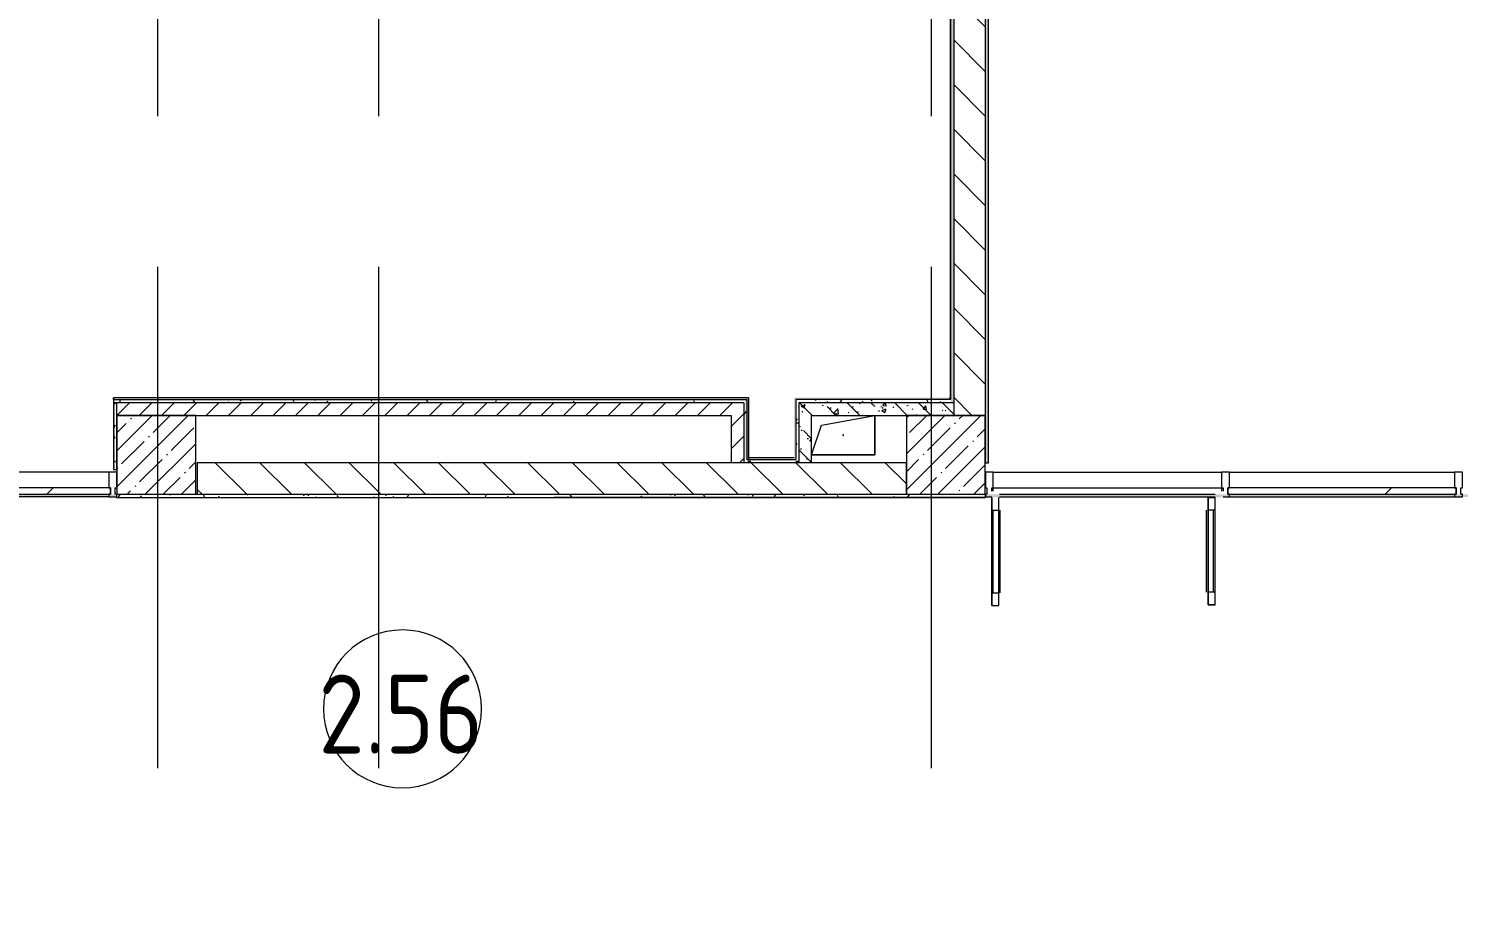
# Model space of a CAD drawing. Header units: millimetres. Extents: x -625 to 415037, y -3642 to 102118.
# Drawn here: x 253764 to 262818, y 85374 to 90888 of the extents above; entities that cross this region are included whole.
import ezdxf

# ---------------------------------------------------------------- set-up
doc = ezdxf.new("R2010")
doc.units = ezdxf.units.MM
doc.linetypes.add('Осевая', pattern=[6350, 1270, -952.5, 3175, -952.5])
for name, color, linetype, lineweight in [('A-AREA-IDEN', 7, 'Continuous', 9), ('A-DETL-GENF', 7, 'Continuous', 9), ('A-GENM', 7, 'Continuous', 9), ('A-GLAZ-CURT', 7, 'Continuous', 9), ('A-GLAZ-CURT-1', 7, 'Continuous', 5), ('A-GLAZ-CURT-2', 7, 'Continuous', 20), ('A-GLAZ-CWMG', 7, 'Continuous', 9), ('A-GLAZ-CWMG-1', 7, 'Continuous', 20), ('A-WALL', 7, 'Continuous', 5), ('I-WALL', 7, 'Continuous', 5), ('S-COLS', 7, 'Continuous', 9), ('S-COLS-1', 7, 'Continuous', 5), ('Оси-2', 7, 'Осевая', 9)]:
    doc.layers.add(name, color=color, linetype=linetype, lineweight=lineweight)
doc.layers.add('A-AREA-PATT-2', color=7, linetype='Continuous', lineweight=5, true_color=0xcde0ef, transparency=1)
for name, color, linetype, lineweight, true_color in [('A-DOOR-1', 7, 'Continuous', 5, 0xc0c0c0), ('A-WALL-1', 9, 'Continuous', 5, 0x808080), ('A-WALL-FNSH-1', 9, 'Continuous', 5, 0x808080)]:
    doc.layers.add(name, color=color, linetype=linetype, lineweight=lineweight, true_color=true_color)
doc.layers.get('A-DOOR-1').off()
doc.styles.add('GOST Common', font='', dxfattribs={"width": 0.9, "height": 500})
doc.styles.get('GOST Common').set_extended_font_data('GOST Common')
pattern_1 = [(135, (148772.12, 0), (-141.42136, -141.42136), [])]
pattern_2 = [(45, (148772.12, 0), (-114.04925, 114.04925), []), (45, (148886.17, 0), (-114.04925, 114.04925), [201.612, -40.322, 6.706, -33.617])]
pattern_3 = [(135, (148772.12, 0), (-150.8683, -150.8683), [213.36, -35.56, 7.112, -35.56]), (135, (148772.12, 150.77), (-150.8683, -150.8683), []), (50, (148772.12, 0), (255.05767, -22.3145), [26.67, -293.37]), (355, (148772.12, 0), (-49.3404, 267.47914), [21.336, -234.696]), (100.451, (148793.38, -1.86), (205.71947, 245.16356), [22.666, -249.326]), (46.184, (148772.12, 71.12), (379.511, -58.86), [40.005, -440.055]), (96.636, (148803.75, 66.2), (332.3634, 346.3991), [33.999, -373.989]), (351.184, (148772.12, 71.12), (332.3669, 346.3953), [32.004, -352.044]), (21, (148807.68, 53.34), (212.26017, -143.17112), [26.67, -293.37]), (326, (148807.68, 53.34), (86.52236, 257.86323), [21.336, -234.696]), (71.451, (148825.37, 41.4), (298.78395, 114.6901), [22.666, -249.326]), (37.5, (148772.12, 0), (4.32385, 118.37751), [6.706, -225.146, 6.706, -231.546, -235.585]), (37.5, (148772.12, 0), (4.32385, 118.37751), [-470.103, 6.706, -228.879]), (7.5, (148772.12, 0), (93.54758, 140.2533), [6.706, -129.134, 6.706, -219.812, -89.789]), (7.5, (148772.12, 0), (93.54758, 140.2533), [-362.356, 6.706, -83.083]), (327.5, (148692.82, 0), (189.82734, -8.02019), [6.706, -82.194, 6.706, -270.662, -368.046]), (327.5, (148692.82, 0), (189.82734, -8.02019), [-366.268, 6.706, -361.34]), (317.5, (148657.26, 0), (207.38114, 35.59764), [6.706, -108.864, 6.706, -177.495, -261.366]), (317.5, (148657.26, 0), (207.38114, 35.59764), [-299.771, 6.706, -254.66])]
pattern_4 = [(0, (148772.123, 0), (243.84, 60.96), [20.117, -162.763, 20.117, -162.763, -975.36]), (0, (148772.123, 0), (243.84, 60.96), [-365.76, 20.117, -345.643, 20.117, -162.763, -426.72]), (0, (148772.123, 0), (243.84, 60.96), [-914.4, 20.117, -101.803, 20.117, -284.683]), (120, (148863.563, 30.48), (-174.71291, 180.691634), [20.117, -162.763, 20.117, -162.763, -975.36]), (120, (148863.563, 30.48), (-174.71291, 180.691634), [-365.76, 20.117, -345.643, 20.117, -162.763, -426.72]), (120, (148863.563, 30.48), (-174.71291, 180.691634), [-914.4, 20.117, -101.803, 20.117, -284.683]), (240, (148894.043, 152.4), (-69.12709, -241.651634), [20.117, -162.763, 20.117, -162.763, -975.36]), (240, (148894.043, 152.4), (-69.12709, -241.651634), [-365.76, 20.117, -345.643, 20.117, -162.763, -426.72]), (240, (148894.043, 152.4), (-69.12709, -241.651634), [-914.4, 20.117, -101.803, 20.117, -284.683])]
pattern_5 = [(45, (148772.12, 0), (-70.71068, 70.71068), [])]

# ---------------------------------------------------------------- blocks, each defined once
blk = doc.blocks.new('GM_Отверстие прямоугольное _в плите_ - Отверстие-V438-Объем проектирования 2 этажа')
at = {"layer": 'A-GENM'}
for p, q in [((-137.5, 62.5), (200, 125)), ((200, 125), (200, -125)), ((200, -125), (200, 125)), ((-200, -125), (-137.5, 62.5)), ((200, -125), (-200, -125)), ((-200, -125), (200, -125))]:
    blk.add_line(p, q, dxfattribs=at)
for start, end in [(360, 180), (180, 360)]:
    blk.add_arc((0, 0), 2.5, start, end, dxfattribs=at)
blk = doc.blocks.new('Прямоугольный импост - Импост структурный с накладкой - 160мм Темный-V500-Объем проектирования 2 этажа')
at = {"layer": 'A-GLAZ-CWMG-1'}
for p, q in [((-50, 0), (-50, 17)), ((-50, 17), (0, 17)), ((-40, 0), (-50, 0)), ((-40, -40), (-40, 0)), ((0, 0), (-10, 0)), ((-10, 0), (-10, -40)), ((0, 17), (0, 0)), ((-50, -140), (-50, -40)), ((-50, -40), (-40, -40)), ((-10, -40), (0, -40)), ((0, -40), (0, -140)), ((0, -140), (-50, -140))]:
    blk.add_line(p, q, dxfattribs=at)
blk = doc.blocks.new('Системная панель - Стекло - 40мм-32427251-Объем проектирования 2 этажа')
at = {"layer": 'A-GLAZ-CURT-1'}
h = blk.add_hatch(dxfattribs=at)
h.set_pattern_fill('FP_217', color=256, style=0, pattern_type=2)
h.set_pattern_definition([(45, (-105012.5, -13200), (-565.6854, 565.6854), [400, -1200]), (45, (-105412.5, -13400), (-565.6854, 565.6854), [1200, -400]), (45, (-104612.5, -13600), (-565.6854, 565.6854), [400, -1200])])
h.paths.add_polyline_path([(96.1, 0), (697.5, 0), (697.5, 40), (-697.5, 40), (-697.5, 0), (-687.5, 0)])
at = {"layer": 'A-GLAZ-CURT-2'}
for p, q in [((697.5, 40), (-697.5, 40)), ((-697.5, 40), (-697.5, 0)), ((697.5, 0), (697.5, 40)), ((-697.5, 0), (697.5, 0))]:
    blk.add_line(p, q, dxfattribs=at)
blk = doc.blocks.new('Прямоугольный импост - Импост структурный с накладкой - 160мм Темный-32427249-Объем проектирования 2 этажа')
at = {"layer": 'A-GLAZ-CWMG'}
for p, q in [((105500, 13540), (104125, 13540)), ((105500, 13383), (104125, 13383))]:
    blk.add_line(p, q, dxfattribs=at)
blk = doc.blocks.new('Прямоугольный импост - Импост структурный с накладкой - 160мм Темный-32356295-Объем проектирования 2 этажа')
at = {"layer": 'A-GLAZ-CWMG-1'}
for p, q in [((-50, 40), (-50, 140)), ((-50, 140), (0, 140)), ((0, 140), (0, 40)), ((-40, 40), (-50, 40)), ((-40, 20), (-40, 40)), ((-10, 40), (-10, 0)), ((0, 40), (-10, 40)), ((-10, 0), (0, 0)), ((0, 0), (0, -17)), ((0, -17), (-40, -17))]:
    blk.add_line(p, q, dxfattribs=at)
blk = doc.blocks.new('Дверь_Витражная_остекление_ - ВВ-23-32429828-Объем проектирования 2 этажа')
at = {"layer": 'A-DETL-GENF'}
for p, q in [((-682.5, 700), (-637.5, 700)), ((-682.5, 700), (-682.5, 20)), ((-637.5, 700), (-682.5, 700)), ((-682.5, 700), (-682.5, 20)), ((-637.5, 700), (-637.5, 20)), ((-637.5, 20), (-637.5, 700)), ((732.5, 705), (687.5, 705)), ((687.5, 705), (687.5, 20)), ((732.5, 705), (687.5, 705)), ((687.5, 705), (687.5, 20)), ((732.5, 705), (732.5, 20)), ((732.5, 20), (732.5, 705)), ((-682.5, 620), (-637.5, 620)), ((-672.5, 620), (-672.5, 100)), ((-628.5, 620), (-628.5, 100)), ((678.5, 625), (678.5, 100)), ((732.5, 625), (687.5, 625)), ((722.5, 625), (722.5, 100)), ((-682.5, 100), (-637.5, 100)), ((732.5, 100), (687.5, 100)), ((-637.5, 20), (-682.5, 20)), ((-682.5, 20), (-637.5, 20))]:
    blk.add_line(p, q, dxfattribs=at)
blk = doc.blocks.new('Прямоугольный импост - Импост структурный с накладкой - 160мм Темный-32428730-Объем проектирования 2 этажа')
at = {"layer": 'A-GLAZ-CWMG'}
for p, q in [((111100.5, 13540), (112545.5, 13540)), ((111100.5, 13420), (111100.5, 13440)), ((111100.5, 13440), (112545.5, 13440)), ((111140.5, 13400), (112505.5, 13400)), ((112545.5, 13440), (112545.5, 13420)), ((111140.5, 13383), (112505.5, 13383))]:
    blk.add_line(p, q, dxfattribs=at)
blk = doc.blocks.new('Системная панель - Стекло - 40мм-32428872-Объем проектирования 2 этажа')
at = {"layer": 'A-GLAZ-CURT-1'}
h = blk.add_hatch(dxfattribs=at)
h.set_pattern_fill('FP_218', color=256, style=0, pattern_type=2)
h.set_pattern_definition([(225, (113508, 13200), (565.6854, -565.6854), [400, -1200]), (225, (113908, 13400), (565.6854, -565.6854), [1200, -400]), (225, (113108, 13600), (565.6854, -565.6854), [400, -1200])])
h.paths.add_polyline_path([(-436.7, 0), (-722.5, 0), (-722.5, -40), (722.5, -40), (722.5, 0), (-273.4, 0)])
at = {"layer": 'A-GLAZ-CURT-2'}
for p, q in [((722.5, 0), (-722.5, 0)), ((-722.5, 0), (-722.5, -40)), ((722.5, -40), (722.5, 0)), ((-722.5, -40), (722.5, -40))]:
    blk.add_line(p, q, dxfattribs=at)
blk = doc.blocks.new('Прямоугольный импост - Импост структурный с накладкой - 160мм Темный-32428869-Объем проектирования 2 этажа')
at = {"layer": 'A-GLAZ-CWMG'}
for p, q in [((112595.5, 13540), (114020.5, 13540)), ((112595.5, 13383), (114020.5, 13383))]:
    blk.add_line(p, q, dxfattribs=at)
blk = doc.blocks.new('Прямоугольный импост - Импост структурный с накладкой - 160мм Темный-32356291-Объем проектирования 2 этажа')
at = {"layer": 'A-GLAZ-CWMG-1'}
for p, q in [((-25, 40), (-25, 140)), ((-25, 140), (25, 140)), ((25, 140), (25, 40)), ((-15, 40), (-25, 40)), ((-25, -17), (-25, 0)), ((-25, 0), (-15, 0)), ((-15, 0), (-15, 40)), ((15, 40), (15, 20)), ((25, 40), (15, 40)), ((15, -17), (-25, -17))]:
    blk.add_line(p, q, dxfattribs=at)
blk = doc.blocks.new('Прямоугольный импост - Импост структурный с накладкой - 160мм Темный-30755836-Объем проектирования 2 этажа')
at = {"layer": 'A-GLAZ-CWMG-1'}
for p, q in [((-25, 40), (-25, 140)), ((-25, 140), (25, 140)), ((25, 140), (25, 40)), ((-15, 40), (-25, 40)), ((-25, -17), (-25, 0)), ((-25, 0), (-15, 0)), ((-15, 0), (-15, 40)), ((15, 40), (15, 0)), ((25, 40), (15, 40)), ((15, 0), (25, 0)), ((25, 0), (25, -17)), ((25, -17), (-25, -17))]:
    blk.add_line(p, q, dxfattribs=at)
blk = doc.blocks.new('Марка_Помещения - Номер-25198446-Объем проектирования 2 этажа')
at = {"layer": 'A-AREA-IDEN'}
for start, end in [(360, 180), (180, 360)]:
    blk.add_arc((0, 0), 2.5, start, end, dxfattribs=at)
blk = doc.blocks.new('2floor')
at = {"layer": 'A-AREA-PATT-2'}
h = blk.add_hatch(color=256, dxfattribs=at)
h.paths.add_polyline_path([(254302.1, 13557), (254312.1, 13557), (254312.1, 13980), (254302.1, 13980), (254302.1, 13557.8)])
h.paths.add_polyline_path([(258616.6, 13625.5), (258616.6, 14005.5), (259596.6, 14005.5), (259596.6, 14011), (258611.1, 14011), (258611.1, 13631), (258323.1, 13631), (258323.1, 14011), (254302.1, 14011), (254302.1, 14000), (254312.1, 14001.5), (254312.1, 14005.5), (258302.1, 14005.5), (258302.1, 13625.5), (258611.1, 13625.5)])
h.paths.add_polyline_path([(259112.1, 20309), (259601.6, 20309), (259601.1, 20319), (259112.1, 20319)])
h.paths.add_polyline_path([(254832.6, 20749), (254842.1, 20749), (254842.1, 20759.5), (254832.1, 20759), (254832.1, 20749)])
h = blk.add_hatch(color=256, dxfattribs=at)
h.paths.add_polyline_path([(247492.6, 13190), (247493.1, 13190), (247492.6, 13190)])
h.paths.add_polyline_path([(249962.1, 13380), (249962.1, 13383), (251337.1, 13381.5), (251337.1, 13380), (251387.1, 13381.5), (251387.1, 13383), (254321.6, 13383.8), (254321.6, 13400), (249872.1, 13400), (249872.1, 13383), (249912.1, 13383), (249912.1, 13380), (249947.2, 13380)])
h.paths.add_polyline_path([(261327.6, 13380), (261327.6, 13383), (264371.6, 13383), (264371.6, 13400), (259822.6, 13400), (259822.6, 13383), (259862.6, 13383), (259862.6, 13380), (259912.6, 13380.4), (259912.6, 13383), (261277.6, 13381.5), (261277.6, 13380), (261305.2, 13380)])
at = {"layer": 'I-WALL'}
h = blk.add_hatch(dxfattribs=at)
h.set_pattern_fill('FP_191', color=256, style=0, pattern_type=2)
h.set_pattern_definition(pattern_4)
h.paths.add_polyline_path([(259831.5, 13600), (259842.1, 13600), (259842.1, 21130), (259822.1, 21130), (259822.1, 13600)])
h = blk.add_hatch(dxfattribs=at)
h.set_pattern_fill('FP_23', color=256, style=0, pattern_type=2)
h.set_pattern_definition(pattern_1)
h.paths.add_polyline_path([(259822.1, 13900), (259822.1, 20900), (259622.1, 20900), (259622.1, 13900)])
h = blk.add_hatch(dxfattribs=at)
h.set_pattern_fill('FP_191', color=256, style=0, pattern_type=2)
h.set_pattern_definition(pattern_4)
h.paths.add_polyline_path([(259622.1, 13980), (259622.1, 20329), (259602.1, 20308), (259602.1, 13980)])
h = blk.add_hatch(dxfattribs=at)
h.set_pattern_fill('FP_191', color=256, style=0, pattern_type=2)
h.set_pattern_definition(pattern_4)
h.paths.add_polyline_path([(254312.1, 13557), (254322.1, 13557), (254322.1, 13980), (254302.1, 13980), (254302.1, 13557)])
h = blk.add_hatch(dxfattribs=at)
h.set_pattern_fill('FP_22', color=256, style=0, pattern_type=2)
h.set_pattern_definition(pattern_5)
h.paths.add_polyline_path([(255305.3, 13900), (258292.1, 13900), (258292.1, 13980), (254322.1, 13980), (254322.1, 13900), (255178.7, 13900)])
h = blk.add_hatch(dxfattribs=at)
h.set_pattern_fill('FP_191', color=256, style=0, pattern_type=2)
h.set_pattern_definition(pattern_4)
h.paths.add_polyline_path([(258312.1, 13980), (258312.1, 14000), (254342.1, 14000), (254342.1, 13980), (258309.6, 13980)])
h = blk.add_hatch(dxfattribs=at)
h.set_pattern_fill('FP_191', color=256, style=0, pattern_type=2)
h.set_pattern_definition(pattern_4)
h.paths.add_polyline_path([(258312.1, 13600), (258312.1, 13980), (258292.1, 13980), (258292.1, 13600)])
h = blk.add_hatch(dxfattribs=at)
h.set_pattern_fill('FP_191', color=256, style=0, pattern_type=2)
h.set_pattern_definition(pattern_4)
h.paths.add_polyline_path([(258642.1, 13600), (258642.1, 14000), (258622.1, 14000), (258622.1, 13600)])
h = blk.add_hatch(dxfattribs=at)
h.set_pattern_fill('FP_191', color=256, style=0, pattern_type=2)
h.set_pattern_definition(pattern_4)
h.paths.add_polyline_path([(258722.1, 13980), (259602.1, 13980), (259601.1, 14000), (258642.1, 14000), (258642.1, 13980)])
h = blk.add_hatch(dxfattribs=at)
h.set_pattern_fill('FP_41', color=256, style=0, pattern_type=2)
h.set_pattern_definition(pattern_3)
h.paths.add_polyline_path([(258642.1, 13600), (258722.1, 13600), (258722.1, 13980), (258642.1, 13980), (258642.1, 13900)])
h = blk.add_hatch(dxfattribs=at)
h.set_pattern_fill('FP_41', color=256, style=0, pattern_type=2)
h.set_pattern_definition(pattern_3)
h.paths.add_polyline_path([(259122.1, 13900), (259622.1, 13900), (259622.1, 13980), (258722.1, 13980), (258722.1, 13900), (258739.8, 13900)])
h = blk.add_hatch(dxfattribs=at)
h.set_pattern_fill('FP_22', color=256, style=0, pattern_type=2)
h.set_pattern_definition(pattern_5)
h.paths.add_polyline_path([(258292.1, 13600), (258292.1, 13900), (258212.1, 13900), (258212.1, 13600)])
h = blk.add_hatch(dxfattribs=at)
h.set_pattern_fill('FP_23', color=256, style=0, pattern_type=2)
h.set_pattern_definition(pattern_1)
h.paths.add_polyline_path([(259322.1, 13400), (259322.1, 13600), (254832.1, 13600), (254832.1, 13400), (258739.8, 13400)])
h = blk.add_hatch(dxfattribs=at)
h.set_pattern_fill('FP_191', color=256, style=0, pattern_type=2)
h.set_pattern_definition(pattern_4)
h.paths.add_polyline_path([(258312.1, 13600), (258622.1, 13600), (258622.1, 13620), (258312.1, 13620)])
h = blk.add_hatch(dxfattribs=at)
h.set_pattern_fill('FP_191', color=256, style=0, pattern_type=2)
h.set_pattern_definition(pattern_4)
h.paths.add_polyline_path([(259462.6, 13380), (259822.6, 13380), (259822.1, 13400), (254321.6, 13400), (254322.1, 13380), (259433.1, 13380)])
at = {"layer": 'S-COLS-1'}
h = blk.add_hatch(dxfattribs=at)
h.set_pattern_fill('FP_1', color=256, style=0, pattern_type=2)
h.set_pattern_definition(pattern_2)
h.paths.add_polyline_path([(254322.1, 13400), (254822.1, 13400), (254822.1, 13900), (254322.1, 13900)])
h = blk.add_hatch(dxfattribs=at)
h.set_pattern_fill('FP_1', color=256, style=0, pattern_type=2)
h.set_pattern_definition(pattern_2)
h.paths.add_polyline_path([(259822.1, 13400), (259822.1, 13900), (259322.1, 13900), (259322.1, 13400), (259622.1, 13400)])
at = {"layer": 'A-WALL'}
for p, q in [((259822.1, 20900), (259822.1, 13600)), ((258312.1, 13980), (258312.1, 13620)), ((258622.1, 14000), (258622.1, 13620)), ((258312.1, 13620), (258622.1, 13620)), ((259322.1, 13400), (259322.1, 13600)), ((254321.6, 13400), (259822.6, 13400)), ((257092.1, 13380), (257092.1, 13379.5))]:
    blk.add_line(p, q, dxfattribs=at)
at = {"layer": 'A-WALL-1'}
for p, q in [((259842.1, 13600), (259842.1, 21130)), ((259622.1, 20900), (259622.1, 13900)), ((259602.1, 20329), (259602.1, 14000)), ((258292.1, 13980), (254302.1, 13980)), ((254322.1, 13557), (254322.1, 13980)), ((254342.1, 14000), (254342.1, 13980)), ((258292.1, 13980), (258292.1, 13600)), ((259602.1, 14000), (258622.1, 14000)), ((258642.1, 13980), (258642.1, 13600)), ((259622.1, 13980), (258642.1, 13980)), ((254322.1, 13900), (258212.1, 13900)), ((258212.1, 13900), (258212.1, 13600)), ((258722.1, 13600), (258722.1, 13900)), ((258722.1, 13900), (259822.1, 13900)), ((259322.1, 13600), (254832.1, 13600)), ((254832.1, 13600), (254832.1, 13400)), ((259822.1, 13600), (259842.1, 13600)), ((254302.1, 13557), (254322.1, 13557)), ((254321.6, 13400), (254321.6, 13380)), ((259822.6, 13380), (259822.6, 13400)), ((254321.6, 13380), (259822.6, 13380))]:
    blk.add_line(p, q, dxfattribs=at)
at = {"layer": 'A-WALL-FNSH-1'}
for p, q in [((259843.1, 13600), (259843.1, 21129)), ((259601.1, 20309), (259601.1, 14001)), ((259602.1, 14001), (259602.1, 20309)), ((254301.1, 14011), (254301.1, 13557)), ((258323.1, 14011), (254301.1, 14011)), ((254302.1, 14000), (254302.1, 14011)), ((254302.1, 14000), (258312.1, 14000)), ((258312.1, 14000), (258312.1, 13980)), ((258323.1, 14011), (258323.1, 13620)), ((259596.6, 14000), (259596.6, 14011)), ((259601.1, 14001), (259602.1, 14001)), ((258611.1, 13631), (258323.1, 13631)), ((259842.1, 13600), (259843.1, 13600)), ((254322.1, 13380), (254322.1, 13379)), ((254322.1, 13379), (257092.1, 13379)), ((259822.1, 13380.5), (257092.1, 13380.5)), ((257092.1, 13380.5), (257092.1, 13380)), ((257092.1, 13379.5), (259822.1, 13379.5)), ((257092.1, 13379), (257092.1, 13379.5)), ((259822.1, 13379.5), (259822.1, 13380.5))]:
    blk.add_line(p, q, dxfattribs=at)
at = {"layer": 'S-COLS'}
for p, q in [((259822.1, 13900), (259622.1, 13900)), ((259322.1, 13600), (259322.1, 13400))]:
    blk.add_line(p, q, dxfattribs=at)
at = {"layer": 'S-COLS-1'}
for p, q in [((254822.1, 13900), (254322.1, 13900)), ((254322.1, 13900), (254322.1, 13400)), ((254822.1, 13400), (254822.1, 13900)), ((259622.1, 13900), (259322.1, 13900)), ((259322.1, 13900), (259322.1, 13600)), ((259822.1, 13400), (259822.1, 13900)), ((254322.1, 13400), (254822.1, 13400)), ((259322.1, 13400), (259822.1, 13400))]:
    blk.add_line(p, q, dxfattribs=at)
at = {"layer": 'Оси-2'}
for p, q in [((254582.1, 3093.7), (254582.1, 17028.3)), ((255982.1, 3093.7), (255982.1, 17028.3)), ((259482.1, 3093.7), (259482.1, 17028.3))]:
    blk.add_line(p, q, dxfattribs=at)
at = {"layer": 'A-AREA-IDEN', "xscale": 199.9999999999999, "yscale": 199.9999999999999, "zscale": 199.9999999999999}
blk.add_blockref('Марка_Помещения - Номер-25198446-Объем проектирования 2 этажа', (256131.4, 12041.1), dxfattribs=at)
at = {"layer": 'A-DOOR-1', "rotation": 180}
blk.add_blockref('Дверь_Витражная_остекление_ - ВВ-23-32429828-Объем проектирования 2 этажа', (260595.1, 13400), dxfattribs=at)
at = {"layer": 'A-GENM'}
blk.add_blockref('GM_Отверстие прямоугольное _в плите_ - Отверстие-V438-Объем проектирования 2 этажа', (258922.1, 13775), dxfattribs=at)
at = {"layer": 'A-GLAZ-CURT'}
blk.add_blockref('Системная панель - Стекло - 40мм-32427251-Объем проектирования 2 этажа', (253584.6, 13400), dxfattribs=at)
at = {"layer": 'A-GLAZ-CURT', "rotation": 180}
blk.add_blockref('Системная панель - Стекло - 40мм-32428872-Объем проектирования 2 этажа', (262080.1, 13400), dxfattribs=at)
at = {"layer": 'A-GLAZ-CWMG'}
for name in ['Прямоугольный импост - Импост структурный с накладкой - 160мм Темный-32427249-Объем проектирования 2 этажа', 'Прямоугольный импост - Импост структурный с накладкой - 160мм Темный-32428730-Объем проектирования 2 этажа', 'Прямоугольный импост - Импост структурный с накладкой - 160мм Темный-32428869-Объем проектирования 2 этажа']:
    blk.add_blockref(name, (148772.1, 0), dxfattribs=at)
at = {"layer": 'A-GLAZ-CWMG', "extrusion": (0, 0, -1), "rotation": 180}
blk.add_blockref('Прямоугольный импост - Импост структурный с накладкой - 160мм Темный-V500-Объем проектирования 2 этажа', (-254322.1, 13400), dxfattribs=at)
at = {"layer": 'A-GLAZ-CWMG', "extrusion": (0, 0, -1)}
for name, p in [('Прямоугольный импост - Импост структурный с накладкой - 160мм Темный-32356295-Объем проектирования 2 этажа', (-259822.6, 13400)), ('Прямоугольный импост - Импост структурный с накладкой - 160мм Темный-32356291-Объем проектирования 2 этажа', (-261342.6, 13400)), ('Прямоугольный импост - Импост структурный с накладкой - 160мм Темный-30755836-Объем проектирования 2 этажа', (-262817.6, 13400))]:
    blk.add_blockref(name, p, dxfattribs=at)
at = {"layer": 'A-AREA-IDEN', "insert": (255600, 12258.2), "char_height": 500, "width": 1327.594, "attachment_point": 1, "style": 'GOST Common'}
blk.add_mtext('2.56', dxfattribs=at)

msp = doc.modelspace()

# ---------------------------------------------------------------- block references
msp.add_blockref('2floor', (0, 74539.4))

doc.saveas('drawing.dxf')
